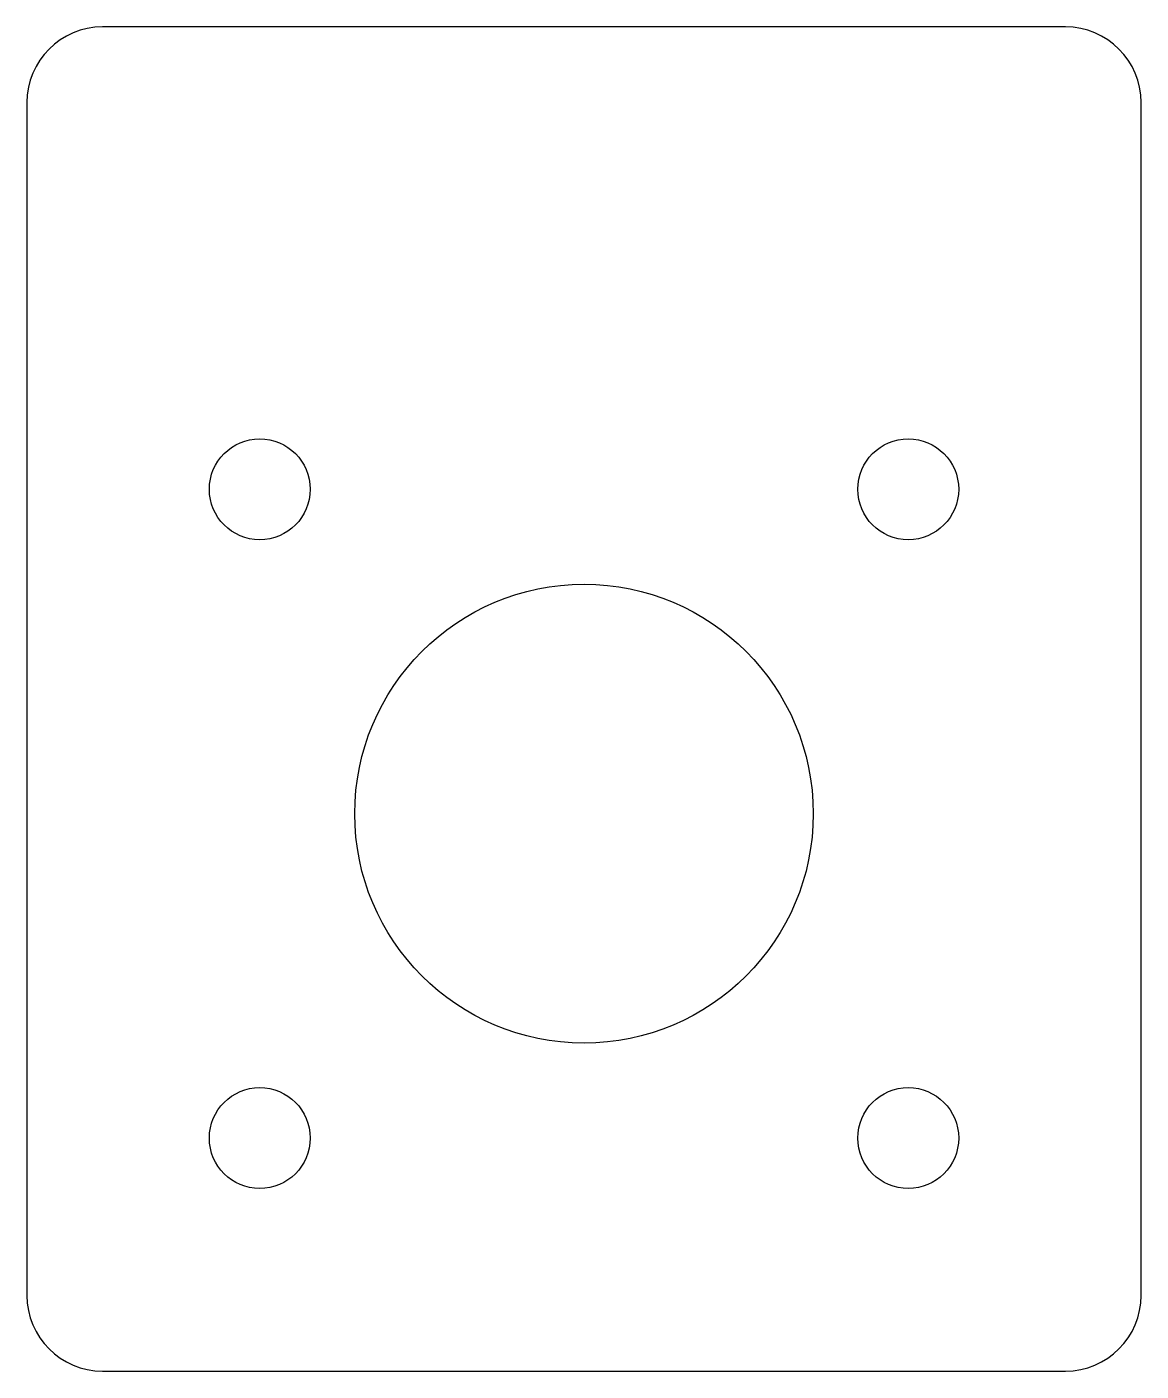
# Model space of a CAD drawing. Header units: millimetres. Extents: x -18.2 to 6.1, y -23.6 to 5.7.
import ezdxf

# ---------------------------------------------------------------- set-up
doc = ezdxf.new("R2010")
doc.units = ezdxf.units.MM

msp = doc.modelspace()

# ---------------------------------------------------------------- linework, layer by layer
at = {"color": 7, "linetype": 'Continuous', "lineweight": 25}
for p, q in [((4.457, 5.662), (-16.543, 5.662)), ((-18.193, 4.012), (-18.193, -21.988)), ((6.107, -21.988), (6.107, 4.012)), ((-16.543, -23.638), (4.457, -23.638))]:
    msp.add_line(p, q, dxfattribs=at)
for centre, radius in [((-13.114, -4.417), 1.1), ((1.028, -4.417), 1.1), ((-6.043, -11.488), 5), ((-13.114, -18.559), 1.1), ((1.028, -18.559), 1.1)]:
    msp.add_circle(centre, radius, dxfattribs=at)
for centre, start, end in [((-16.543, 4.012), 90, 180), ((4.457, 4.012), 0, 90), ((-16.543, -21.988), 180, 270), ((4.457, -21.988), 270, 0)]:
    msp.add_arc(centre, 1.65, start, end, dxfattribs=at)

doc.saveas('drawing.dxf')
